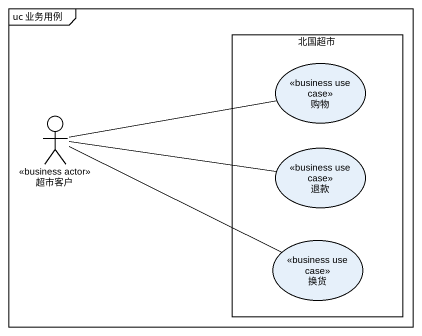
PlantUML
@startuml
mainframe uc 业务用例
rectangle 北国超市 {
  usecase 购物 <<business use case>>
  usecase 退款 <<business use case>>
  usecase 换货 <<business use case>>
}
actor 超市客户 <<business actor>>
超市客户 -right- 购物
超市客户 -right- 退款
超市客户 -right- 换货
@enduml
